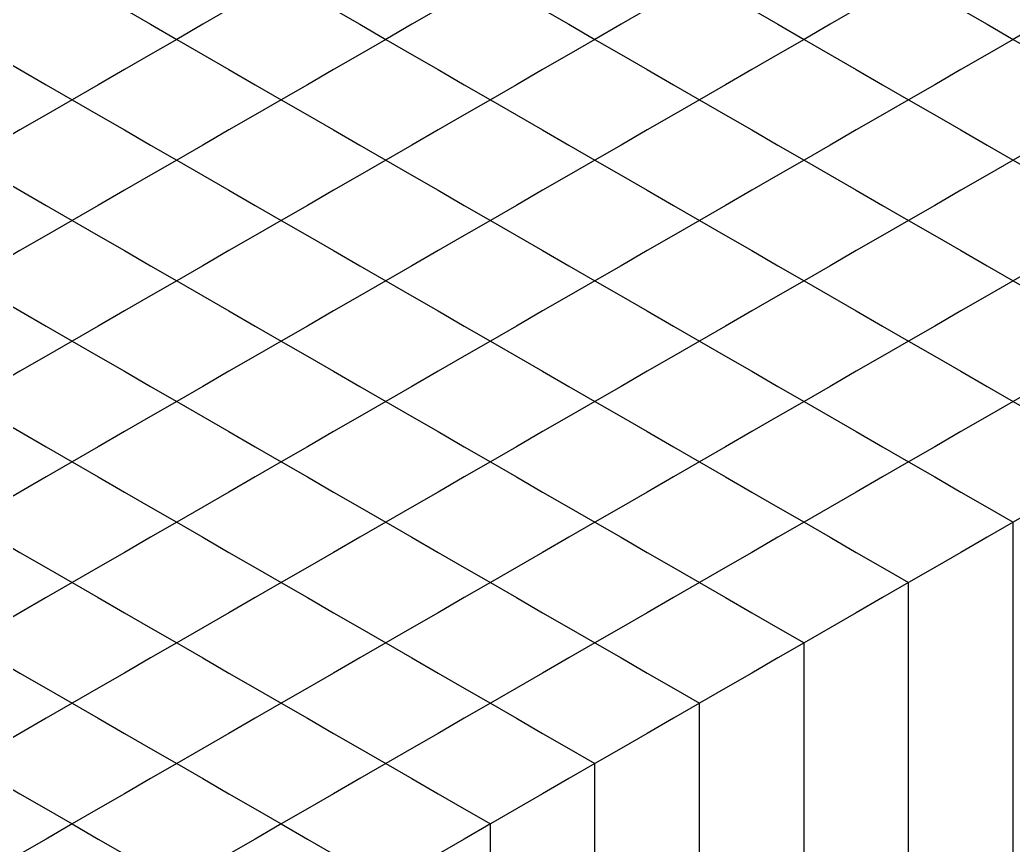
# Model space of a CAD drawing. Header units: metres. Extents: x 0 to 1028, y -291 to 246.
# Drawn here: x 289.1 to 349.6, y -111.8 to -61.5 of the extents above; entities that cross this region are included whole.
import ezdxf

# ---------------------------------------------------------------- set-up
doc = ezdxf.new("R2010")
doc.units = ezdxf.units.M
doc.layers.add('LAYER_02_PROJECTION', color=7, linetype='Continuous')

msp = doc.modelspace()

# ---------------------------------------------------------------- linework, layer by layer
at = {"layer": 'LAYER_02_PROJECTION'}
for points in [[(292.318, -59.033), (293.909, -59.951), (295.5, -60.87), (297.091, -61.788), (298.682, -62.707)], [(292.318, -59.033), (293.909, -59.951), (295.5, -60.87), (297.091, -61.788), (298.682, -62.707)], [(305.046, -59.033), (303.455, -59.951), (301.864, -60.87), (300.273, -61.788), (298.682, -62.707)], [(305.046, -59.033), (303.455, -59.951), (301.864, -60.87), (300.273, -61.788), (298.682, -62.707)], [(305.046, -59.033), (306.637, -59.951), (308.228, -60.87), (309.819, -61.788), (311.41, -62.707)], [(305.046, -59.033), (306.637, -59.951), (308.228, -60.87), (309.819, -61.788), (311.41, -62.707)], [(317.774, -59.033), (316.183, -59.951), (314.592, -60.87), (313.001, -61.788), (311.41, -62.707)], [(317.774, -59.033), (316.183, -59.951), (314.592, -60.87), (313.001, -61.788), (311.41, -62.707)], [(317.774, -59.033), (319.365, -59.951), (320.956, -60.87), (322.547, -61.788), (324.138, -62.707)], [(317.774, -59.033), (319.365, -59.951), (320.956, -60.87), (322.547, -61.788), (324.138, -62.707)], [(330.502, -59.033), (328.911, -59.951), (327.32, -60.87), (325.729, -61.788), (324.138, -62.707)], [(330.502, -59.033), (328.911, -59.951), (327.32, -60.87), (325.729, -61.788), (324.138, -62.707)], [(330.502, -59.033), (332.093, -59.951), (333.684, -60.87), (335.275, -61.788), (336.866, -62.707)], [(330.502, -59.033), (332.093, -59.951), (333.684, -60.87), (335.275, -61.788), (336.866, -62.707)], [(343.23, -59.033), (341.639, -59.951), (340.048, -60.87), (338.457, -61.788), (336.866, -62.707)], [(343.23, -59.033), (341.639, -59.951), (340.048, -60.87), (338.457, -61.788), (336.866, -62.707)], [(343.23, -59.033), (344.821, -59.951), (346.412, -60.87), (348.003, -61.788), (349.594, -62.707)], [(343.23, -59.033), (344.821, -59.951), (346.412, -60.87), (348.003, -61.788), (349.594, -62.707)], [(355.958, -59.033), (354.367, -59.951), (352.776, -60.87), (351.185, -61.788), (349.594, -62.707)], [(355.958, -59.033), (354.367, -59.951), (352.776, -60.87), (351.185, -61.788), (349.594, -62.707)], [(285.954, -62.707), (287.545, -63.625), (289.136, -64.544), (290.727, -65.463), (292.318, -66.381)], [(285.954, -62.707), (287.545, -63.625), (289.136, -64.544), (290.727, -65.463), (292.318, -66.381)], [(298.682, -62.707), (297.091, -63.625), (295.5, -64.544), (293.909, -65.463), (292.318, -66.381)], [(298.682, -62.707), (297.091, -63.625), (295.5, -64.544), (293.909, -65.463), (292.318, -66.381)], [(298.682, -62.707), (300.273, -63.625), (301.864, -64.544), (303.455, -65.463), (305.046, -66.381)], [(298.682, -62.707), (300.273, -63.625), (301.864, -64.544), (303.455, -65.463), (305.046, -66.381)], [(311.41, -62.707), (309.819, -63.625), (308.228, -64.544), (306.637, -65.463), (305.046, -66.381)], [(311.41, -62.707), (309.819, -63.625), (308.228, -64.544), (306.637, -65.463), (305.046, -66.381)], [(311.41, -62.707), (313.001, -63.625), (314.592, -64.544), (316.183, -65.463), (317.774, -66.381)], [(311.41, -62.707), (313.001, -63.625), (314.592, -64.544), (316.183, -65.463), (317.774, -66.381)], [(324.138, -62.707), (322.547, -63.625), (320.956, -64.544), (319.365, -65.463), (317.774, -66.381)], [(324.138, -62.707), (322.547, -63.625), (320.956, -64.544), (319.365, -65.463), (317.774, -66.381)], [(324.138, -62.707), (325.729, -63.625), (327.32, -64.544), (328.911, -65.463), (330.502, -66.381)], [(324.138, -62.707), (325.729, -63.625), (327.32, -64.544), (328.911, -65.463), (330.502, -66.381)], [(336.866, -62.707), (335.275, -63.625), (333.684, -64.544), (332.093, -65.463), (330.502, -66.381)], [(336.866, -62.707), (335.275, -63.625), (333.684, -64.544), (332.093, -65.463), (330.502, -66.381)], [(336.866, -62.707), (338.457, -63.625), (340.048, -64.544), (341.639, -65.463), (343.23, -66.381)], [(336.866, -62.707), (338.457, -63.625), (340.048, -64.544), (341.639, -65.463), (343.23, -66.381)], [(349.594, -62.707), (348.003, -63.625), (346.412, -64.544), (344.821, -65.463), (343.23, -66.381)], [(349.594, -62.707), (348.003, -63.625), (346.412, -64.544), (344.821, -65.463), (343.23, -66.381)], [(349.594, -62.707), (351.185, -63.625), (352.776, -64.544), (354.367, -65.463), (355.958, -66.381)], [(349.594, -62.707), (351.185, -63.625), (352.776, -64.544), (354.367, -65.463), (355.958, -66.381)], [(292.318, -66.381), (290.727, -67.3), (289.136, -68.218), (287.545, -69.137), (285.954, -70.055)], [(292.318, -66.381), (290.727, -67.3), (289.136, -68.218), (287.545, -69.137), (285.954, -70.055)], [(292.318, -66.381), (293.909, -67.3), (295.5, -68.218), (297.091, -69.137), (298.682, -70.055)], [(292.318, -66.381), (293.909, -67.3), (295.5, -68.218), (297.091, -69.137), (298.682, -70.055)], [(305.046, -66.381), (303.455, -67.3), (301.864, -68.218), (300.273, -69.137), (298.682, -70.055)], [(305.046, -66.381), (303.455, -67.3), (301.864, -68.218), (300.273, -69.137), (298.682, -70.055)], [(305.046, -66.381), (306.637, -67.3), (308.228, -68.218), (309.819, -69.137), (311.41, -70.055)], [(305.046, -66.381), (306.637, -67.3), (308.228, -68.218), (309.819, -69.137), (311.41, -70.055)], [(317.774, -66.381), (316.183, -67.3), (314.592, -68.218), (313.001, -69.137), (311.41, -70.055)], [(317.774, -66.381), (316.183, -67.3), (314.592, -68.218), (313.001, -69.137), (311.41, -70.055)], [(317.774, -66.381), (319.365, -67.3), (320.956, -68.218), (322.547, -69.137), (324.138, -70.055)], [(317.774, -66.381), (319.365, -67.3), (320.956, -68.218), (322.547, -69.137), (324.138, -70.055)], [(330.502, -66.381), (328.911, -67.3), (327.32, -68.218), (325.729, -69.137), (324.138, -70.055)], [(330.502, -66.381), (328.911, -67.3), (327.32, -68.218), (325.729, -69.137), (324.138, -70.055)], [(330.502, -66.381), (332.093, -67.3), (333.684, -68.218), (335.275, -69.137), (336.866, -70.055)], [(330.502, -66.381), (332.093, -67.3), (333.684, -68.218), (335.275, -69.137), (336.866, -70.055)], [(343.23, -66.381), (341.639, -67.3), (340.048, -68.218), (338.457, -69.137), (336.866, -70.055)], [(343.23, -66.381), (341.639, -67.3), (340.048, -68.218), (338.457, -69.137), (336.866, -70.055)], [(343.23, -66.381), (344.821, -67.3), (346.412, -68.218), (348.003, -69.137), (349.594, -70.055)], [(343.23, -66.381), (344.821, -67.3), (346.412, -68.218), (348.003, -69.137), (349.594, -70.055)], [(355.958, -66.381), (354.367, -67.3), (352.776, -68.218), (351.185, -69.137), (349.594, -70.055)], [(355.958, -66.381), (354.367, -67.3), (352.776, -68.218), (351.185, -69.137), (349.594, -70.055)], [(285.954, -70.055), (287.545, -70.974), (289.136, -71.893), (290.727, -72.811), (292.318, -73.73)], [(285.954, -70.055), (287.545, -70.974), (289.136, -71.893), (290.727, -72.811), (292.318, -73.73)], [(298.682, -70.055), (297.091, -70.974), (295.5, -71.893), (293.909, -72.811), (292.318, -73.73)], [(298.682, -70.055), (297.091, -70.974), (295.5, -71.893), (293.909, -72.811), (292.318, -73.73)], [(298.682, -70.055), (300.273, -70.974), (301.864, -71.893), (303.455, -72.811), (305.046, -73.73)], [(298.682, -70.055), (300.273, -70.974), (301.864, -71.893), (303.455, -72.811), (305.046, -73.73)], [(311.41, -70.055), (309.819, -70.974), (308.228, -71.893), (306.637, -72.811), (305.046, -73.73)], [(311.41, -70.055), (309.819, -70.974), (308.228, -71.893), (306.637, -72.811), (305.046, -73.73)], [(311.41, -70.055), (313.001, -70.974), (314.592, -71.893), (316.183, -72.811), (317.774, -73.73)], [(311.41, -70.055), (313.001, -70.974), (314.592, -71.893), (316.183, -72.811), (317.774, -73.73)], [(324.138, -70.055), (322.547, -70.974), (320.956, -71.893), (319.365, -72.811), (317.774, -73.73)], [(324.138, -70.055), (322.547, -70.974), (320.956, -71.893), (319.365, -72.811), (317.774, -73.73)], [(324.138, -70.055), (325.729, -70.974), (327.32, -71.893), (328.911, -72.811), (330.502, -73.73)], [(324.138, -70.055), (325.729, -70.974), (327.32, -71.893), (328.911, -72.811), (330.502, -73.73)], [(336.866, -70.055), (335.275, -70.974), (333.684, -71.893), (332.093, -72.811), (330.502, -73.73)], [(336.866, -70.055), (335.275, -70.974), (333.684, -71.893), (332.093, -72.811), (330.502, -73.73)], [(336.866, -70.055), (338.457, -70.974), (340.048, -71.893), (341.639, -72.811), (343.23, -73.73)], [(336.866, -70.055), (338.457, -70.974), (340.048, -71.893), (341.639, -72.811), (343.23, -73.73)], [(349.594, -70.055), (348.003, -70.974), (346.412, -71.893), (344.821, -72.811), (343.23, -73.73)], [(349.594, -70.055), (348.003, -70.974), (346.412, -71.893), (344.821, -72.811), (343.23, -73.73)], [(349.594, -70.055), (351.185, -70.974), (352.776, -71.893), (354.367, -72.811), (355.958, -73.73)], [(349.594, -70.055), (351.185, -70.974), (352.776, -71.893), (354.367, -72.811), (355.958, -73.73)], [(292.318, -73.73), (290.727, -74.648), (289.136, -75.567), (287.545, -76.485), (285.954, -77.404)], [(292.318, -73.73), (290.727, -74.648), (289.136, -75.567), (287.545, -76.485), (285.954, -77.404)], [(292.318, -73.73), (293.909, -74.648), (295.5, -75.567), (297.091, -76.485), (298.682, -77.404)], [(292.318, -73.73), (293.909, -74.648), (295.5, -75.567), (297.091, -76.485), (298.682, -77.404)], [(305.046, -73.73), (303.455, -74.648), (301.864, -75.567), (300.273, -76.485), (298.682, -77.404)], [(305.046, -73.73), (303.455, -74.648), (301.864, -75.567), (300.273, -76.485), (298.682, -77.404)], [(305.046, -73.73), (306.637, -74.648), (308.228, -75.567), (309.819, -76.485), (311.41, -77.404)], [(305.046, -73.73), (306.637, -74.648), (308.228, -75.567), (309.819, -76.485), (311.41, -77.404)], [(317.774, -73.73), (316.183, -74.648), (314.592, -75.567), (313.001, -76.485), (311.41, -77.404)], [(317.774, -73.73), (316.183, -74.648), (314.592, -75.567), (313.001, -76.485), (311.41, -77.404)], [(317.774, -73.73), (319.365, -74.648), (320.956, -75.567), (322.547, -76.485), (324.138, -77.404)], [(317.774, -73.73), (319.365, -74.648), (320.956, -75.567), (322.547, -76.485), (324.138, -77.404)], [(330.502, -73.73), (328.911, -74.648), (327.32, -75.567), (325.729, -76.485), (324.138, -77.404)], [(330.502, -73.73), (328.911, -74.648), (327.32, -75.567), (325.729, -76.485), (324.138, -77.404)], [(330.502, -73.73), (332.093, -74.648), (333.684, -75.567), (335.275, -76.485), (336.866, -77.404)], [(330.502, -73.73), (332.093, -74.648), (333.684, -75.567), (335.275, -76.485), (336.866, -77.404)], [(343.23, -73.73), (341.639, -74.648), (340.048, -75.567), (338.457, -76.485), (336.866, -77.404)], [(343.23, -73.73), (341.639, -74.648), (340.048, -75.567), (338.457, -76.485), (336.866, -77.404)], [(343.23, -73.73), (344.821, -74.648), (346.412, -75.567), (348.003, -76.485), (349.594, -77.404)], [(343.23, -73.73), (344.821, -74.648), (346.412, -75.567), (348.003, -76.485), (349.594, -77.404)], [(355.958, -73.73), (354.367, -74.648), (352.776, -75.567), (351.185, -76.485), (349.594, -77.404)], [(355.958, -73.73), (354.367, -74.648), (352.776, -75.567), (351.185, -76.485), (349.594, -77.404)], [(285.954, -77.404), (287.545, -78.322), (289.136, -79.241), (290.727, -80.16), (292.318, -81.078)], [(285.954, -77.404), (287.545, -78.322), (289.136, -79.241), (290.727, -80.16), (292.318, -81.078)], [(298.682, -77.404), (297.091, -78.322), (295.5, -79.241), (293.909, -80.16), (292.318, -81.078)], [(298.682, -77.404), (297.091, -78.322), (295.5, -79.241), (293.909, -80.16), (292.318, -81.078)], [(298.682, -77.404), (300.273, -78.322), (301.864, -79.241), (303.455, -80.16), (305.046, -81.078)], [(298.682, -77.404), (300.273, -78.322), (301.864, -79.241), (303.455, -80.16), (305.046, -81.078)], [(311.41, -77.404), (309.819, -78.322), (308.228, -79.241), (306.637, -80.16), (305.046, -81.078)], [(311.41, -77.404), (309.819, -78.322), (308.228, -79.241), (306.637, -80.16), (305.046, -81.078)], [(311.41, -77.404), (313.001, -78.322), (314.592, -79.241), (316.183, -80.16), (317.774, -81.078)], [(311.41, -77.404), (313.001, -78.322), (314.592, -79.241), (316.183, -80.16), (317.774, -81.078)], [(324.138, -77.404), (322.547, -78.322), (320.956, -79.241), (319.365, -80.16), (317.774, -81.078)], [(324.138, -77.404), (322.547, -78.322), (320.956, -79.241), (319.365, -80.16), (317.774, -81.078)], [(324.138, -77.404), (325.729, -78.322), (327.32, -79.241), (328.911, -80.16), (330.502, -81.078)], [(324.138, -77.404), (325.729, -78.322), (327.32, -79.241), (328.911, -80.16), (330.502, -81.078)], [(336.866, -77.404), (335.275, -78.322), (333.684, -79.241), (332.093, -80.16), (330.502, -81.078)], [(336.866, -77.404), (335.275, -78.322), (333.684, -79.241), (332.093, -80.16), (330.502, -81.078)], [(336.866, -77.404), (338.457, -78.322), (340.048, -79.241), (341.639, -80.16), (343.23, -81.078)], [(336.866, -77.404), (338.457, -78.322), (340.048, -79.241), (341.639, -80.16), (343.23, -81.078)], [(349.594, -77.404), (348.003, -78.322), (346.412, -79.241), (344.821, -80.16), (343.23, -81.078)], [(349.594, -77.404), (348.003, -78.322), (346.412, -79.241), (344.821, -80.16), (343.23, -81.078)], [(349.594, -77.404), (351.185, -78.322), (352.776, -79.241), (354.367, -80.16), (355.958, -81.078)], [(349.594, -77.404), (351.185, -78.322), (352.776, -79.241), (354.367, -80.16), (355.958, -81.078)], [(292.318, -81.078), (290.727, -81.997), (289.136, -82.915), (287.545, -83.834), (285.954, -84.752)], [(292.318, -81.078), (290.727, -81.997), (289.136, -82.915), (287.545, -83.834), (285.954, -84.752)], [(292.318, -81.078), (293.909, -81.997), (295.5, -82.915), (297.091, -83.834), (298.682, -84.752)], [(292.318, -81.078), (293.909, -81.997), (295.5, -82.915), (297.091, -83.834), (298.682, -84.752)], [(305.046, -81.078), (303.455, -81.997), (301.864, -82.915), (300.273, -83.834), (298.682, -84.752)], [(305.046, -81.078), (303.455, -81.997), (301.864, -82.915), (300.273, -83.834), (298.682, -84.752)], [(305.046, -81.078), (306.637, -81.997), (308.228, -82.915), (309.819, -83.834), (311.41, -84.752)], [(305.046, -81.078), (306.637, -81.997), (308.228, -82.915), (309.819, -83.834), (311.41, -84.752)], [(317.774, -81.078), (316.183, -81.997), (314.592, -82.915), (313.001, -83.834), (311.41, -84.752)], [(317.774, -81.078), (316.183, -81.997), (314.592, -82.915), (313.001, -83.834), (311.41, -84.752)], [(317.774, -81.078), (319.365, -81.997), (320.956, -82.915), (322.547, -83.834), (324.138, -84.752)], [(317.774, -81.078), (319.365, -81.997), (320.956, -82.915), (322.547, -83.834), (324.138, -84.752)], [(330.502, -81.078), (328.911, -81.997), (327.32, -82.915), (325.729, -83.834), (324.138, -84.752)], [(330.502, -81.078), (328.911, -81.997), (327.32, -82.915), (325.729, -83.834), (324.138, -84.752)], [(330.502, -81.078), (332.093, -81.997), (333.684, -82.915), (335.275, -83.834), (336.866, -84.752)], [(330.502, -81.078), (332.093, -81.997), (333.684, -82.915), (335.275, -83.834), (336.866, -84.752)], [(343.23, -81.078), (341.639, -81.997), (340.048, -82.915), (338.457, -83.834), (336.866, -84.752)], [(343.23, -81.078), (341.639, -81.997), (340.048, -82.915), (338.457, -83.834), (336.866, -84.752)], [(343.23, -81.078), (344.821, -81.997), (346.412, -82.915), (348.003, -83.834), (349.594, -84.752)], [(343.23, -81.078), (344.821, -81.997), (346.412, -82.915), (348.003, -83.834), (349.594, -84.752)], [(355.958, -81.078), (354.367, -81.997), (352.776, -82.915), (351.185, -83.834), (349.594, -84.752)], [(355.958, -81.078), (354.367, -81.997), (352.776, -82.915), (351.185, -83.834), (349.594, -84.752)], [(285.954, -84.752), (287.545, -85.671), (289.136, -86.589), (290.727, -87.508), (292.318, -88.427)], [(285.954, -84.752), (287.545, -85.671), (289.136, -86.589), (290.727, -87.508), (292.318, -88.427)], [(298.682, -84.752), (297.091, -85.671), (295.5, -86.589), (293.909, -87.508), (292.318, -88.427)], [(298.682, -84.752), (297.091, -85.671), (295.5, -86.589), (293.909, -87.508), (292.318, -88.427)], [(298.682, -84.752), (300.273, -85.671), (301.864, -86.589), (303.455, -87.508), (305.046, -88.427)], [(298.682, -84.752), (300.273, -85.671), (301.864, -86.589), (303.455, -87.508), (305.046, -88.427)], [(311.41, -84.752), (309.819, -85.671), (308.228, -86.589), (306.637, -87.508), (305.046, -88.427)], [(311.41, -84.752), (309.819, -85.671), (308.228, -86.589), (306.637, -87.508), (305.046, -88.427)], [(311.41, -84.752), (313.001, -85.671), (314.592, -86.589), (316.183, -87.508), (317.774, -88.427)], [(311.41, -84.752), (313.001, -85.671), (314.592, -86.589), (316.183, -87.508), (317.774, -88.427)], [(324.138, -84.752), (322.547, -85.671), (320.956, -86.589), (319.365, -87.508), (317.774, -88.427)], [(324.138, -84.752), (322.547, -85.671), (320.956, -86.589), (319.365, -87.508), (317.774, -88.427)], [(324.138, -84.752), (325.729, -85.671), (327.32, -86.589), (328.911, -87.508), (330.502, -88.427)], [(324.138, -84.752), (325.729, -85.671), (327.32, -86.589), (328.911, -87.508), (330.502, -88.427)], [(336.866, -84.752), (335.275, -85.671), (333.684, -86.589), (332.093, -87.508), (330.502, -88.427)], [(336.866, -84.752), (335.275, -85.671), (333.684, -86.589), (332.093, -87.508), (330.502, -88.427)], [(336.866, -84.752), (338.457, -85.671), (340.048, -86.589), (341.639, -87.508), (343.23, -88.427)], [(336.866, -84.752), (338.457, -85.671), (340.048, -86.589), (341.639, -87.508), (343.23, -88.427)], [(349.594, -84.752), (348.003, -85.671), (346.412, -86.589), (344.821, -87.508), (343.23, -88.427)], [(349.594, -84.752), (348.003, -85.671), (346.412, -86.589), (344.821, -87.508), (343.23, -88.427)], [(349.594, -84.752), (351.185, -85.671), (352.776, -86.589), (354.367, -87.508), (355.958, -88.427)], [(349.594, -84.752), (351.185, -85.671), (352.776, -86.589), (354.367, -87.508), (355.958, -88.427)], [(292.318, -88.427), (290.727, -89.345), (289.136, -90.264), (287.545, -91.182), (285.954, -92.101)], [(292.318, -88.427), (290.727, -89.345), (289.136, -90.264), (287.545, -91.182), (285.954, -92.101)], [(292.318, -88.427), (293.909, -89.345), (295.5, -90.264), (297.091, -91.182), (298.682, -92.101)], [(292.318, -88.427), (293.909, -89.345), (295.5, -90.264), (297.091, -91.182), (298.682, -92.101)], [(305.046, -88.427), (303.455, -89.345), (301.864, -90.264), (300.273, -91.182), (298.682, -92.101)], [(305.046, -88.427), (303.455, -89.345), (301.864, -90.264), (300.273, -91.182), (298.682, -92.101)], [(305.046, -88.427), (306.637, -89.345), (308.228, -90.264), (309.819, -91.182), (311.41, -92.101)], [(305.046, -88.427), (306.637, -89.345), (308.228, -90.264), (309.819, -91.182), (311.41, -92.101)], [(317.774, -88.427), (316.183, -89.345), (314.592, -90.264), (313.001, -91.182), (311.41, -92.101)], [(317.774, -88.427), (316.183, -89.345), (314.592, -90.264), (313.001, -91.182), (311.41, -92.101)], [(317.774, -88.427), (319.365, -89.345), (320.956, -90.264), (322.547, -91.182), (324.138, -92.101)], [(317.774, -88.427), (319.365, -89.345), (320.956, -90.264), (322.547, -91.182), (324.138, -92.101)], [(330.502, -88.427), (328.911, -89.345), (327.32, -90.264), (325.729, -91.182), (324.138, -92.101)], [(330.502, -88.427), (328.911, -89.345), (327.32, -90.264), (325.729, -91.182), (324.138, -92.101)], [(330.502, -88.427), (332.093, -89.345), (333.684, -90.264), (335.275, -91.182), (336.866, -92.101)], [(330.502, -88.427), (332.093, -89.345), (333.684, -90.264), (335.275, -91.182), (336.866, -92.101)], [(343.23, -88.427), (341.639, -89.345), (340.048, -90.264), (338.457, -91.182), (336.866, -92.101)], [(343.23, -88.427), (341.639, -89.345), (340.048, -90.264), (338.457, -91.182), (336.866, -92.101)], [(343.23, -88.427), (344.821, -89.345), (346.412, -90.264), (348.003, -91.182), (349.594, -92.101)], [(343.23, -88.427), (344.821, -89.345), (346.412, -90.264), (348.003, -91.182), (349.594, -92.101)], [(355.958, -88.427), (354.367, -89.345), (352.776, -90.264), (351.185, -91.182), (349.594, -92.101)], [(285.954, -92.101), (287.545, -93.019), (289.136, -93.938), (290.727, -94.856), (292.318, -95.775)], [(285.954, -92.101), (287.545, -93.019), (289.136, -93.938), (290.727, -94.856), (292.318, -95.775)], [(298.682, -92.101), (297.091, -93.019), (295.5, -93.938), (293.909, -94.856), (292.318, -95.775)], [(298.682, -92.101), (297.091, -93.019), (295.5, -93.938), (293.909, -94.856), (292.318, -95.775)], [(298.682, -92.101), (300.273, -93.019), (301.864, -93.938), (303.455, -94.856), (305.046, -95.775)], [(298.682, -92.101), (300.273, -93.019), (301.864, -93.938), (303.455, -94.856), (305.046, -95.775)], [(311.41, -92.101), (309.819, -93.019), (308.228, -93.938), (306.637, -94.856), (305.046, -95.775)], [(311.41, -92.101), (309.819, -93.019), (308.228, -93.938), (306.637, -94.856), (305.046, -95.775)], [(311.41, -92.101), (313.001, -93.019), (314.592, -93.938), (316.183, -94.856), (317.774, -95.775)], [(311.41, -92.101), (313.001, -93.019), (314.592, -93.938), (316.183, -94.856), (317.774, -95.775)], [(324.138, -92.101), (322.547, -93.019), (320.956, -93.938), (319.365, -94.856), (317.774, -95.775)], [(324.138, -92.101), (322.547, -93.019), (320.956, -93.938), (319.365, -94.856), (317.774, -95.775)], [(324.138, -92.101), (325.729, -93.019), (327.32, -93.938), (328.911, -94.856), (330.502, -95.775)], [(324.138, -92.101), (325.729, -93.019), (327.32, -93.938), (328.911, -94.856), (330.502, -95.775)], [(336.866, -92.101), (335.275, -93.019), (333.684, -93.938), (332.093, -94.856), (330.502, -95.775)], [(336.866, -92.101), (335.275, -93.019), (333.684, -93.938), (332.093, -94.856), (330.502, -95.775)], [(336.866, -92.101), (338.457, -93.019), (340.048, -93.938), (341.639, -94.856), (343.23, -95.775)], [(336.866, -92.101), (338.457, -93.019), (340.048, -93.938), (341.639, -94.856), (343.23, -95.775)], [(349.594, -92.101), (348.003, -93.019), (346.412, -93.938), (344.821, -94.856), (343.23, -95.775)], [(349.594, -151.942), (349.594, -136.982), (349.594, -122.021), (349.594, -107.061), (349.594, -92.101)], [(349.594, -151.942), (349.594, -136.982), (349.594, -122.021), (349.594, -107.061), (349.594, -92.101)], [(292.318, -95.775), (290.727, -96.694), (289.136, -97.612), (287.545, -98.531), (285.954, -99.449)], [(292.318, -95.775), (290.727, -96.694), (289.136, -97.612), (287.545, -98.531), (285.954, -99.449)], [(292.318, -95.775), (293.909, -96.694), (295.5, -97.612), (297.091, -98.531), (298.682, -99.449)], [(292.318, -95.775), (293.909, -96.694), (295.5, -97.612), (297.091, -98.531), (298.682, -99.449)], [(305.046, -95.775), (303.455, -96.694), (301.864, -97.612), (300.273, -98.531), (298.682, -99.449)], [(305.046, -95.775), (303.455, -96.694), (301.864, -97.612), (300.273, -98.531), (298.682, -99.449)], [(305.046, -95.775), (306.637, -96.694), (308.228, -97.612), (309.819, -98.531), (311.41, -99.449)], [(305.046, -95.775), (306.637, -96.694), (308.228, -97.612), (309.819, -98.531), (311.41, -99.449)], [(317.774, -95.775), (316.183, -96.694), (314.592, -97.612), (313.001, -98.531), (311.41, -99.449)], [(317.774, -95.775), (316.183, -96.694), (314.592, -97.612), (313.001, -98.531), (311.41, -99.449)], [(317.774, -95.775), (319.365, -96.694), (320.956, -97.612), (322.547, -98.531), (324.138, -99.449)], [(317.774, -95.775), (319.365, -96.694), (320.956, -97.612), (322.547, -98.531), (324.138, -99.449)], [(330.502, -95.775), (328.911, -96.694), (327.32, -97.612), (325.729, -98.531), (324.138, -99.449)], [(330.502, -95.775), (328.911, -96.694), (327.32, -97.612), (325.729, -98.531), (324.138, -99.449)], [(330.502, -95.775), (332.093, -96.694), (333.684, -97.612), (335.275, -98.531), (336.866, -99.449)], [(330.502, -95.775), (332.093, -96.694), (333.684, -97.612), (335.275, -98.531), (336.866, -99.449)], [(343.23, -95.775), (341.639, -96.694), (340.048, -97.612), (338.457, -98.531), (336.866, -99.449)], [(343.23, -155.616), (343.23, -140.656), (343.23, -125.696), (343.23, -110.735), (343.23, -95.775)], [(343.23, -155.616), (343.23, -140.656), (343.23, -125.696), (343.23, -110.735), (343.23, -95.775)], [(285.954, -99.449), (287.545, -100.368), (289.136, -101.286), (290.727, -102.205), (292.318, -103.124)], [(285.954, -99.449), (287.545, -100.368), (289.136, -101.286), (290.727, -102.205), (292.318, -103.124)], [(298.682, -99.449), (297.091, -100.368), (295.5, -101.286), (293.909, -102.205), (292.318, -103.124)], [(298.682, -99.449), (297.091, -100.368), (295.5, -101.286), (293.909, -102.205), (292.318, -103.124)], [(298.682, -99.449), (300.273, -100.368), (301.864, -101.286), (303.455, -102.205), (305.046, -103.124)], [(298.682, -99.449), (300.273, -100.368), (301.864, -101.286), (303.455, -102.205), (305.046, -103.124)], [(311.41, -99.449), (309.819, -100.368), (308.228, -101.286), (306.637, -102.205), (305.046, -103.124)], [(311.41, -99.449), (309.819, -100.368), (308.228, -101.286), (306.637, -102.205), (305.046, -103.124)], [(311.41, -99.449), (313.001, -100.368), (314.592, -101.286), (316.183, -102.205), (317.774, -103.124)], [(311.41, -99.449), (313.001, -100.368), (314.592, -101.286), (316.183, -102.205), (317.774, -103.124)], [(324.138, -99.449), (322.547, -100.368), (320.956, -101.286), (319.365, -102.205), (317.774, -103.124)], [(324.138, -99.449), (322.547, -100.368), (320.956, -101.286), (319.365, -102.205), (317.774, -103.124)], [(324.138, -99.449), (325.729, -100.368), (327.32, -101.286), (328.911, -102.205), (330.502, -103.124)], [(324.138, -99.449), (325.729, -100.368), (327.32, -101.286), (328.911, -102.205), (330.502, -103.124)], [(336.866, -99.449), (335.275, -100.368), (333.684, -101.286), (332.093, -102.205), (330.502, -103.124)], [(336.866, -159.29), (336.866, -144.33), (336.866, -129.37), (336.866, -114.41), (336.866, -99.449)], [(336.866, -159.29), (336.866, -144.33), (336.866, -129.37), (336.866, -114.41), (336.866, -99.449)], [(292.318, -103.124), (290.727, -104.042), (289.136, -104.961), (287.545, -105.879), (285.954, -106.798)], [(292.318, -103.124), (290.727, -104.042), (289.136, -104.961), (287.545, -105.879), (285.954, -106.798)], [(292.318, -103.124), (293.909, -104.042), (295.5, -104.961), (297.091, -105.879), (298.682, -106.798)], [(292.318, -103.124), (293.909, -104.042), (295.5, -104.961), (297.091, -105.879), (298.682, -106.798)], [(305.046, -103.124), (303.455, -104.042), (301.864, -104.961), (300.273, -105.879), (298.682, -106.798)], [(305.046, -103.124), (303.455, -104.042), (301.864, -104.961), (300.273, -105.879), (298.682, -106.798)], [(305.046, -103.124), (306.637, -104.042), (308.228, -104.961), (309.819, -105.879), (311.41, -106.798)], [(305.046, -103.124), (306.637, -104.042), (308.228, -104.961), (309.819, -105.879), (311.41, -106.798)], [(317.774, -103.124), (316.183, -104.042), (314.592, -104.961), (313.001, -105.879), (311.41, -106.798)], [(317.774, -103.124), (316.183, -104.042), (314.592, -104.961), (313.001, -105.879), (311.41, -106.798)], [(317.774, -103.124), (319.365, -104.042), (320.956, -104.961), (322.547, -105.879), (324.138, -106.798)], [(317.774, -103.124), (319.365, -104.042), (320.956, -104.961), (322.547, -105.879), (324.138, -106.798)], [(330.502, -103.124), (328.911, -104.042), (327.32, -104.961), (325.729, -105.879), (324.138, -106.798)], [(330.502, -162.965), (330.502, -148.004), (330.502, -133.044), (330.502, -118.084), (330.502, -103.124)], [(330.502, -162.965), (330.502, -148.004), (330.502, -133.044), (330.502, -118.084), (330.502, -103.124)], [(285.954, -106.798), (287.545, -107.716), (289.136, -108.635), (290.727, -109.553), (292.318, -110.472)], [(285.954, -106.798), (287.545, -107.716), (289.136, -108.635), (290.727, -109.553), (292.318, -110.472)], [(298.682, -106.798), (297.091, -107.716), (295.5, -108.635), (293.909, -109.553), (292.318, -110.472)], [(298.682, -106.798), (297.091, -107.716), (295.5, -108.635), (293.909, -109.553), (292.318, -110.472)], [(298.682, -106.798), (300.273, -107.716), (301.864, -108.635), (303.455, -109.553), (305.046, -110.472)], [(298.682, -106.798), (300.273, -107.716), (301.864, -108.635), (303.455, -109.553), (305.046, -110.472)], [(311.41, -106.798), (309.819, -107.716), (308.228, -108.635), (306.637, -109.553), (305.046, -110.472)], [(311.41, -106.798), (309.819, -107.716), (308.228, -108.635), (306.637, -109.553), (305.046, -110.472)], [(311.41, -106.798), (313.001, -107.716), (314.592, -108.635), (316.183, -109.553), (317.774, -110.472)], [(311.41, -106.798), (313.001, -107.716), (314.592, -108.635), (316.183, -109.553), (317.774, -110.472)], [(324.138, -106.798), (322.547, -107.716), (320.956, -108.635), (319.365, -109.553), (317.774, -110.472)], [(324.138, -166.639), (324.138, -151.679), (324.138, -136.718), (324.138, -121.758), (324.138, -106.798)], [(324.138, -166.639), (324.138, -151.679), (324.138, -136.718), (324.138, -121.758), (324.138, -106.798)], [(292.318, -110.472), (290.727, -111.391), (289.136, -112.309), (287.545, -113.228), (285.954, -114.146)], [(292.318, -110.472), (290.727, -111.391), (289.136, -112.309), (287.545, -113.228), (285.954, -114.146)], [(292.318, -110.472), (293.909, -111.391), (295.5, -112.309), (297.091, -113.228), (298.682, -114.146)], [(292.318, -110.472), (293.909, -111.391), (295.5, -112.309), (297.091, -113.228), (298.682, -114.146)], [(305.046, -110.472), (303.455, -111.391), (301.864, -112.309), (300.273, -113.228), (298.682, -114.146)], [(305.046, -110.472), (303.455, -111.391), (301.864, -112.309), (300.273, -113.228), (298.682, -114.146)], [(305.046, -110.472), (306.637, -111.391), (308.228, -112.309), (309.819, -113.228), (311.41, -114.146)], [(305.046, -110.472), (306.637, -111.391), (308.228, -112.309), (309.819, -113.228), (311.41, -114.146)], [(317.774, -110.472), (316.183, -111.391), (314.592, -112.309), (313.001, -113.228), (311.41, -114.146)], [(317.774, -170.313), (317.774, -155.353), (317.774, -140.393), (317.774, -125.432), (317.774, -110.472)], [(317.774, -170.313), (317.774, -155.353), (317.774, -140.393), (317.774, -125.432), (317.774, -110.472)]]:
    msp.add_lwpolyline(points, dxfattribs=at)

doc.saveas('drawing.dxf')
